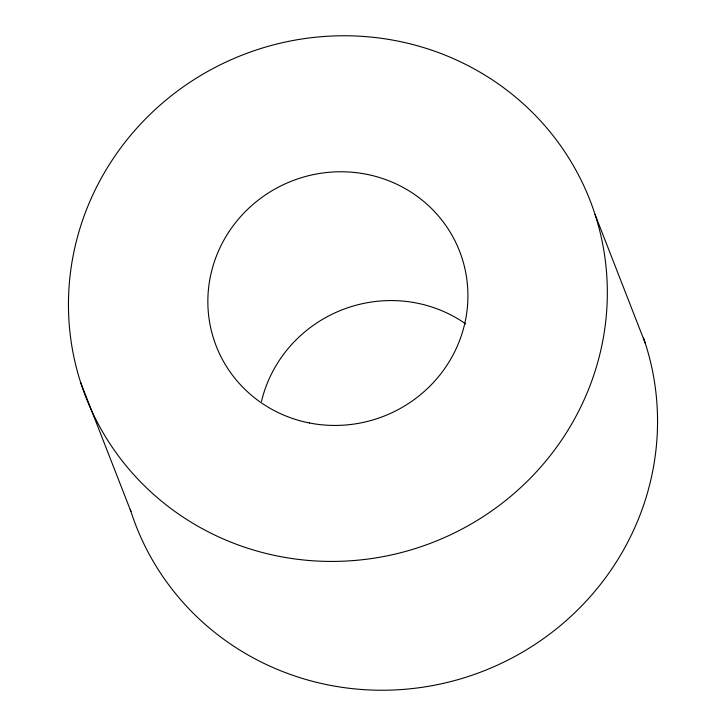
<?xml version="1.0" encoding="UTF-8"?>
<svg xmlns="http://www.w3.org/2000/svg" width="726" height="726" viewBox="0 0 726 726"><rect width="100%" height="100%" fill="white"/><g stroke="black" fill="none" stroke-linecap="round" stroke-linejoin="round"><path stroke-width="1.09" d="M595.066 214.488A270.607 261.632 -21.3 0 1 278.902 556.298A270.607 261.632 -21.3 0 1 139.701 124.999A270.607 261.632 -21.3 0 1 595.066 214.488L645.287 343.298M80.713 382.702L130.934 511.512M261.487 401.396A130.598 126.26 -21.3 0 1 465.738 323.941M643.517 338.026A270.607 261.632 -21.3 0 1 470.121 675.879A270.607 261.632 -21.3 0 1 130.263 509.389M309.421 422.968A130.598 126.26 -21.3 0 0 461.999 258.011A130.598 126.26 -21.3 0 0 242.248 214.814A130.598 126.26 -21.3 0 0 309.421 422.968"/></g></svg>
